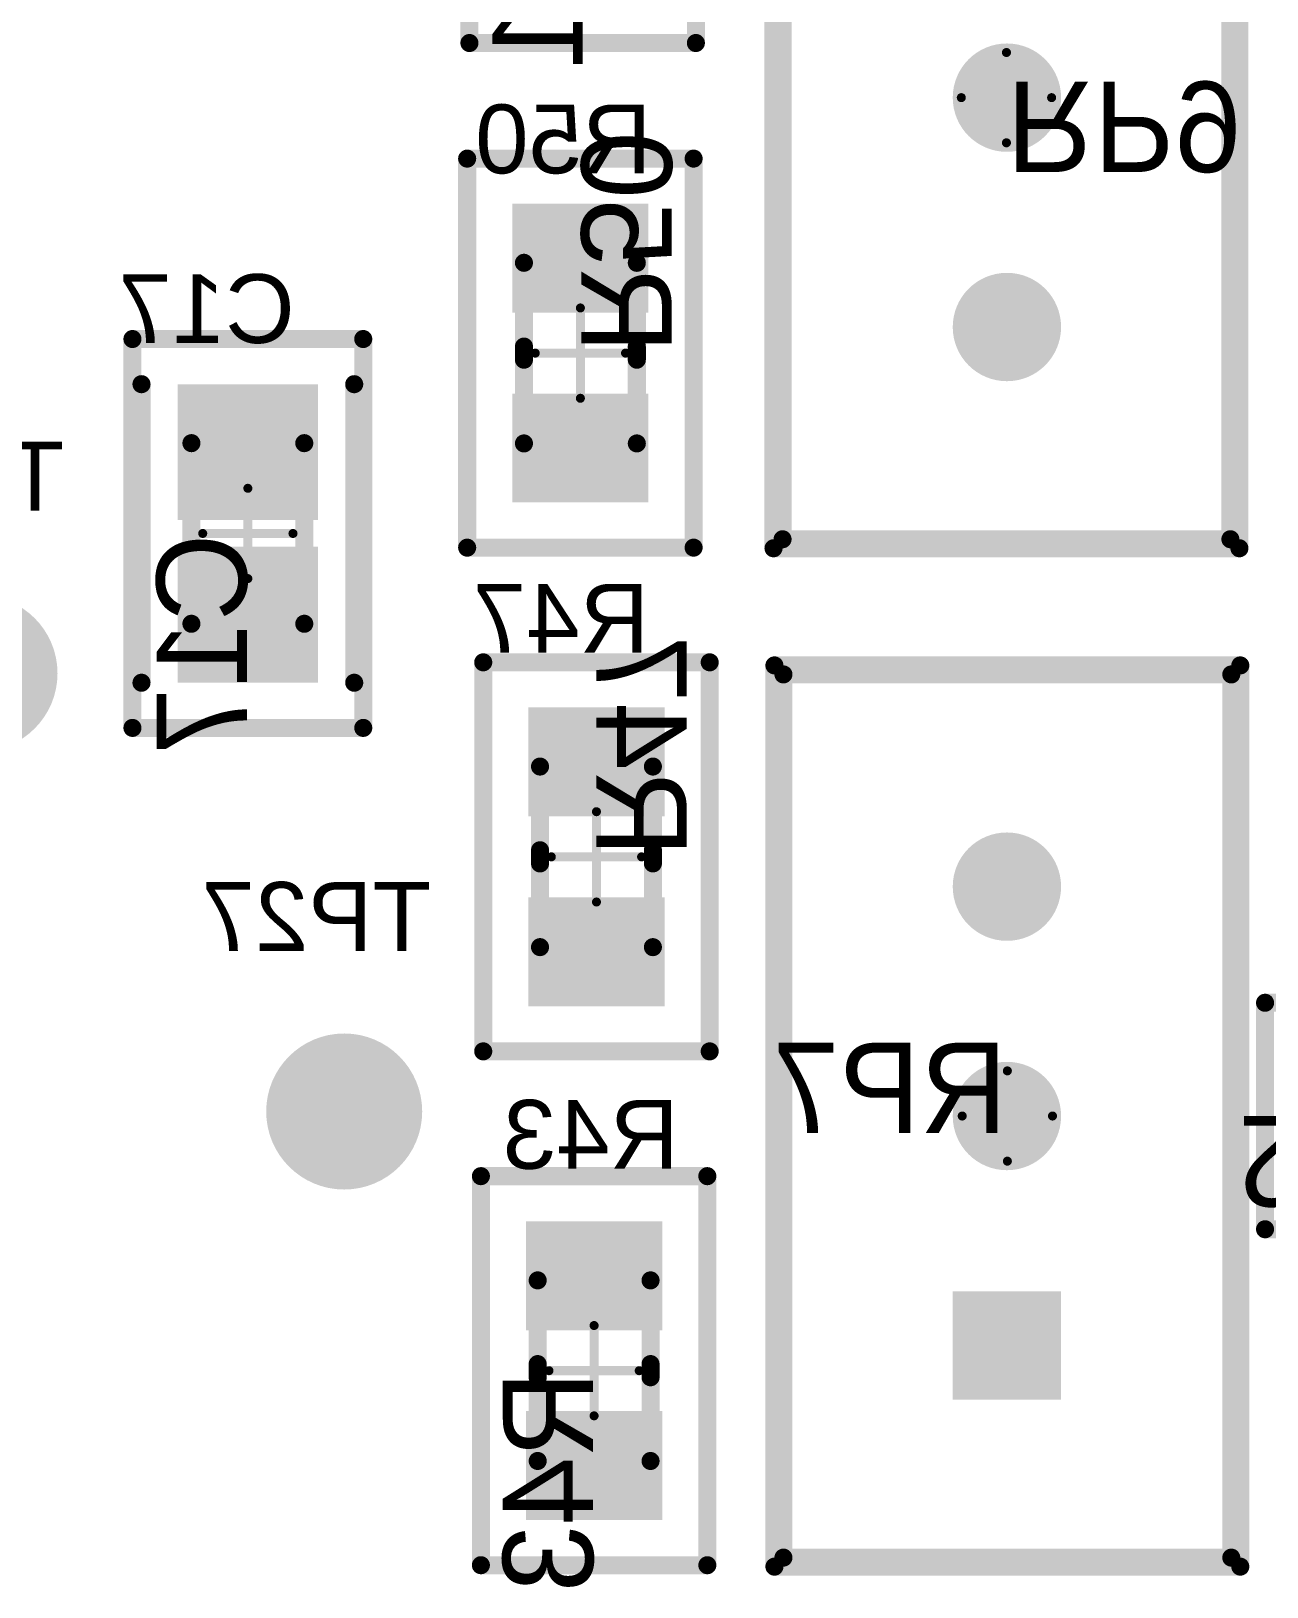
# Model space of a CAD drawing. Header units: millimetres. Extents: x 54 to 247, y 53 to 195.
# Drawn here: x 160.72 to 174.41, y 95.22 to 112.45 of the extents above; entities that cross this region are included whole.
import ezdxf

# ---------------------------------------------------------------- set-up
doc = ezdxf.new("R2010")
doc.units = ezdxf.units.MM
for name, color, linetype in [('BottomOverlay', 54, 'Continuous'), ('BottomPaste', 16, 'Continuous'), ('BottomSolder', 6, 'Continuous'), ('Mechanical10', 56, 'Continuous'), ('Mechanical12', 56, 'Continuous'), ('Mechanical15', 56, 'Continuous'), ('MultiLayer', 9, 'Continuous'), ('PadHoleLayer', 156, 'Continuous'), ('TopOverlay', 2, 'Continuous'), ('TopPaste', 8, 'Continuous'), ('TopSolder', 216, 'Continuous'), ('ViaHoleLayer', 16, 'Continuous')]:
    doc.layers.add(name, color=color, linetype=linetype)
doc.styles.add('Arial', font='arial.ttf', dxfattribs={"height": 0.2})

# ---------------------------------------------------------------- blocks, each defined once
blk = doc.blocks.new('B______3296W_MFG_B_47')
at = {"layer": 'BottomSolder'}
blk.add_hatch(color=6, dxfattribs=at).paths.add_polyline_path([(-0.595, 3.14), (0.605, 3.14), (0.605, 1.94), (-0.595, 1.94)])
h = blk.add_hatch(color=6, dxfattribs=at)
edge = h.paths.add_edge_path()
edge.add_arc((0.005, 0), 0.6, 0, 360)
h = blk.add_hatch(color=6, dxfattribs=at)
edge = h.paths.add_edge_path()
edge.add_arc((0.005, -2.54), 0.6, 0, 360)
at = {"layer": 'MultiLayer'}
blk.add_hatch(color=9, dxfattribs=at).paths.add_polyline_path([(-0.595, 3.14), (0.605, 3.14), (0.605, 1.94), (-0.595, 1.94)])
h = blk.add_hatch(color=9, dxfattribs=at)
edge = h.paths.add_edge_path()
edge.add_arc((0.005, 0), 0.6, 0, 360)
h = blk.add_hatch(color=9, dxfattribs=at)
edge = h.paths.add_edge_path()
edge.add_arc((0.005, -2.54), 0.6, 0, 360)
at = {"layer": 'PadHoleLayer'}
h = blk.add_hatch(color=156, dxfattribs=at)
edge = h.paths.add_edge_path()
edge.add_arc((0.005, 2.54), 0.35, 0, 360)
h = blk.add_hatch(color=156, dxfattribs=at)
edge = h.paths.add_edge_path()
edge.add_arc((0.005, 0), 0.35, 0, 360)
h = blk.add_hatch(color=156, dxfattribs=at)
edge = h.paths.add_edge_path()
edge.add_arc((0.005, -2.54), 0.35, 0, 360)
at = {"layer": 'TopSolder'}
blk.add_hatch(color=216, dxfattribs=at).paths.add_polyline_path([(-0.595, 3.14), (0.605, 3.14), (0.605, 1.94), (-0.595, 1.94)])
h = blk.add_hatch(color=216, dxfattribs=at)
edge = h.paths.add_edge_path()
edge.add_arc((0.005, 0), 0.6, 0, 360)
h = blk.add_hatch(color=216, dxfattribs=at)
edge = h.paths.add_edge_path()
edge.add_arc((0.005, -2.54), 0.6, 0, 360)
at = {"layer": 'BottomOverlay', "const_width": 0.2}
for points in [[(-2.48, -4.89), (-2.48, 4.89)], [(-2.48, 4.89), (2.48, 4.89)], [(2.48, -4.89), (2.48, 4.89)], [(-2.48, -4.89), (2.48, -4.89)]]:
    blk.add_lwpolyline(points, dxfattribs=at)
at = {"layer": 'BottomOverlay', "const_width": 0.1}
for points in [[(-2.53, 4.89, 1), (-2.43, 4.89, 1)], [(-2.53, 4.89, 1), (-2.43, 4.89, 1)], [(2.43, 4.89, 1), (2.53, 4.89, 1)], [(2.43, 4.89, 1), (2.53, 4.89, 1)], [(-2.53, -4.89, 1), (-2.43, -4.89, 1)], [(-2.53, -4.89, 1), (-2.43, -4.89, 1)], [(2.43, -4.89, 1), (2.53, -4.89, 1)], [(2.43, -4.89, 1), (2.53, -4.89, 1)]]:
    blk.add_lwpolyline(points, format="xyb", close=True, dxfattribs=at)
at = {"layer": 'Mechanical10', "const_width": 0.2}
for points in [[(-2.58, -4.99), (-2.58, 4.99)], [(-2.58, 4.99), (2.58, 4.99)], [(2.58, -4.99), (2.58, 4.99)], [(-2.58, -4.99), (2.58, -4.99)]]:
    blk.add_lwpolyline(points, dxfattribs=at)
at = {"layer": 'Mechanical10', "const_width": 0.1}
for points in [[(-2.63, 4.99, 1), (-2.53, 4.99, 1)], [(-2.63, 4.99, 1), (-2.53, 4.99, 1)], [(2.53, 4.99, 1), (2.63, 4.99, 1)], [(2.53, 4.99, 1), (2.63, 4.99, 1)], [(-2.63, -4.99, 1), (-2.53, -4.99, 1)], [(-2.63, -4.99, 1), (-2.53, -4.99, 1)], [(2.53, -4.99, 1), (2.63, -4.99, 1)], [(2.53, -4.99, 1), (2.63, -4.99, 1)]]:
    blk.add_lwpolyline(points, format="xyb", close=True, dxfattribs=at)
at = {"layer": 'Mechanical12', "const_width": 0.2}
for points in [[(-2.48, -4.89), (-2.48, 4.89)], [(-2.48, 4.89), (2.48, 4.89)], [(2.48, -4.89), (2.48, 4.89)], [(-2.48, -4.89), (2.48, -4.89)]]:
    blk.add_lwpolyline(points, dxfattribs=at)
at = {"layer": 'Mechanical12', "const_width": 0.1}
for points in [[(-2.53, 4.89, 1), (-2.43, 4.89, 1)], [(-2.53, 4.89, 1), (-2.43, 4.89, 1)], [(2.43, 4.89, 1), (2.53, 4.89, 1)], [(2.43, 4.89, 1), (2.53, 4.89, 1)], [(-2.53, -4.89, 1), (-2.43, -4.89, 1)], [(-2.53, -4.89, 1), (-2.43, -4.89, 1)], [(2.43, -4.89, 1), (2.53, -4.89, 1)], [(2.43, -4.89, 1), (2.53, -4.89, 1)]]:
    blk.add_lwpolyline(points, format="xyb", close=True, dxfattribs=at)
at = {"layer": 'Mechanical15'}
for points, const_width in [([(-2.58, -4.99), (-2.58, 4.99)], 0.2), ([(-2.58, 4.99), (2.58, 4.99)], 0.2), ([(2.58, -4.99), (2.58, 4.99)], 0.2), ([(0, -0.5), (0, 0.5)], 0.1), ([(-0.5, 0), (0.5, 0)], 0.1), ([(-2.58, -4.99), (2.58, -4.99)], 0.2)]:
    blk.add_lwpolyline(points, dxfattribs=dict(at, const_width=const_width))
for points, const_width in [([(-2.63, 4.99, 1), (-2.53, 4.99, 1)], 0.1), ([(-2.63, 4.99, 1), (-2.53, 4.99, 1)], 0.1), ([(2.53, 4.99, 1), (2.63, 4.99, 1)], 0.1), ([(2.53, 4.99, 1), (2.63, 4.99, 1)], 0.1), ([(-0.025, 0.5, 1), (0.025, 0.5, 1)], 0.05), ([(-0.525, 0, 1), (-0.475, 0, 1)], 0.05), ([(0.475, 0, 1), (0.525, 0, 1)], 0.05), ([(-0.025, -0.5, 1), (0.025, -0.5, 1)], 0.05), ([(-2.63, -4.99, 1), (-2.53, -4.99, 1)], 0.1), ([(-2.63, -4.99, 1), (-2.53, -4.99, 1)], 0.1), ([(2.53, -4.99, 1), (2.63, -4.99, 1)], 0.1), ([(2.53, -4.99, 1), (2.63, -4.99, 1)], 0.1)]:
    blk.add_lwpolyline(points, format="xyb", close=True, dxfattribs=dict(at, const_width=const_width))
at = {"layer": 'Mechanical10', "text_generation_flag": 2}
blk.add_text('RP9', height=1, rotation=180, dxfattribs=at).set_placement((0, 0.177))
blk = doc.blocks.new('B______3296W_MFG_B_48')
at = {"layer": 'BottomSolder'}
blk.add_hatch(color=6, dxfattribs=at).paths.add_polyline_path([(-0.595, 3.14), (0.605, 3.14), (0.605, 1.94), (-0.595, 1.94)])
h = blk.add_hatch(color=6, dxfattribs=at)
edge = h.paths.add_edge_path()
edge.add_arc((0.005, 0), 0.6, 0, 360)
h = blk.add_hatch(color=6, dxfattribs=at)
edge = h.paths.add_edge_path()
edge.add_arc((0.005, -2.54), 0.6, 0, 360)
at = {"layer": 'MultiLayer'}
blk.add_hatch(color=9, dxfattribs=at).paths.add_polyline_path([(-0.595, 3.14), (0.605, 3.14), (0.605, 1.94), (-0.595, 1.94)])
h = blk.add_hatch(color=9, dxfattribs=at)
edge = h.paths.add_edge_path()
edge.add_arc((0.005, 0), 0.6, 0, 360)
h = blk.add_hatch(color=9, dxfattribs=at)
edge = h.paths.add_edge_path()
edge.add_arc((0.005, -2.54), 0.6, 0, 360)
at = {"layer": 'PadHoleLayer'}
h = blk.add_hatch(color=156, dxfattribs=at)
edge = h.paths.add_edge_path()
edge.add_arc((0.005, 2.54), 0.35, 0, 360)
h = blk.add_hatch(color=156, dxfattribs=at)
edge = h.paths.add_edge_path()
edge.add_arc((0.005, 0), 0.35, 0, 360)
h = blk.add_hatch(color=156, dxfattribs=at)
edge = h.paths.add_edge_path()
edge.add_arc((0.005, -2.54), 0.35, 0, 360)
at = {"layer": 'TopSolder'}
blk.add_hatch(color=216, dxfattribs=at).paths.add_polyline_path([(-0.595, 3.14), (0.605, 3.14), (0.605, 1.94), (-0.595, 1.94)])
h = blk.add_hatch(color=216, dxfattribs=at)
edge = h.paths.add_edge_path()
edge.add_arc((0.005, 0), 0.6, 0, 360)
h = blk.add_hatch(color=216, dxfattribs=at)
edge = h.paths.add_edge_path()
edge.add_arc((0.005, -2.54), 0.6, 0, 360)
at = {"layer": 'BottomOverlay', "const_width": 0.2}
for points in [[(-2.48, 4.89), (-2.48, -4.89)], [(2.48, 4.89), (-2.48, 4.89)], [(2.48, 4.89), (2.48, -4.89)], [(2.48, -4.89), (-2.48, -4.89)]]:
    blk.add_lwpolyline(points, dxfattribs=at)
at = {"layer": 'BottomOverlay', "const_width": 0.1}
for points in [[(-2.53, 4.89, 1), (-2.43, 4.89, 1)], [(-2.53, 4.89, 1), (-2.43, 4.89, 1)], [(2.43, 4.89, 1), (2.53, 4.89, 1)], [(2.43, 4.89, 1), (2.53, 4.89, 1)], [(-2.53, -4.89, 1), (-2.43, -4.89, 1)], [(-2.53, -4.89, 1), (-2.43, -4.89, 1)], [(2.43, -4.89, 1), (2.53, -4.89, 1)], [(2.43, -4.89, 1), (2.53, -4.89, 1)]]:
    blk.add_lwpolyline(points, format="xyb", close=True, dxfattribs=at)
at = {"layer": 'Mechanical10', "const_width": 0.2}
for points in [[(-2.58, 4.99), (-2.58, -4.99)], [(2.58, 4.99), (-2.58, 4.99)], [(2.58, 4.99), (2.58, -4.99)], [(2.58, -4.99), (-2.58, -4.99)]]:
    blk.add_lwpolyline(points, dxfattribs=at)
at = {"layer": 'Mechanical10', "const_width": 0.1}
for points in [[(-2.63, 4.99, 1), (-2.53, 4.99, 1)], [(-2.63, 4.99, 1), (-2.53, 4.99, 1)], [(2.53, 4.99, 1), (2.63, 4.99, 1)], [(2.53, 4.99, 1), (2.63, 4.99, 1)], [(-2.63, -4.99, 1), (-2.53, -4.99, 1)], [(-2.63, -4.99, 1), (-2.53, -4.99, 1)], [(2.53, -4.99, 1), (2.63, -4.99, 1)], [(2.53, -4.99, 1), (2.63, -4.99, 1)]]:
    blk.add_lwpolyline(points, format="xyb", close=True, dxfattribs=at)
at = {"layer": 'Mechanical12', "const_width": 0.2}
for points in [[(-2.48, 4.89), (-2.48, -4.89)], [(2.48, 4.89), (-2.48, 4.89)], [(2.48, 4.89), (2.48, -4.89)], [(2.48, -4.89), (-2.48, -4.89)]]:
    blk.add_lwpolyline(points, dxfattribs=at)
at = {"layer": 'Mechanical12', "const_width": 0.1}
for points in [[(-2.53, 4.89, 1), (-2.43, 4.89, 1)], [(-2.53, 4.89, 1), (-2.43, 4.89, 1)], [(2.43, 4.89, 1), (2.53, 4.89, 1)], [(2.43, 4.89, 1), (2.53, 4.89, 1)], [(-2.53, -4.89, 1), (-2.43, -4.89, 1)], [(-2.53, -4.89, 1), (-2.43, -4.89, 1)], [(2.43, -4.89, 1), (2.53, -4.89, 1)], [(2.43, -4.89, 1), (2.53, -4.89, 1)]]:
    blk.add_lwpolyline(points, format="xyb", close=True, dxfattribs=at)
at = {"layer": 'Mechanical15'}
for points, const_width in [([(-2.58, 4.99), (-2.58, -4.99)], 0.2), ([(2.58, 4.99), (-2.58, 4.99)], 0.2), ([(2.58, 4.99), (2.58, -4.99)], 0.2), ([(0, 0.5), (0, -0.5)], 0.1), ([(0.5, 0), (-0.5, 0)], 0.1), ([(2.58, -4.99), (-2.58, -4.99)], 0.2)]:
    blk.add_lwpolyline(points, dxfattribs=dict(at, const_width=const_width))
for points, const_width in [([(-2.63, 4.99, 1), (-2.53, 4.99, 1)], 0.1), ([(-2.63, 4.99, 1), (-2.53, 4.99, 1)], 0.1), ([(2.53, 4.99, 1), (2.63, 4.99, 1)], 0.1), ([(2.53, 4.99, 1), (2.63, 4.99, 1)], 0.1), ([(-0.025, 0.5, 1), (0.025, 0.5, 1)], 0.05), ([(-0.525, 0, 1), (-0.475, 0, 1)], 0.05), ([(0.475, 0, 1), (0.525, 0, 1)], 0.05), ([(-0.025, -0.5, 1), (0.025, -0.5, 1)], 0.05), ([(-2.63, -4.99, 1), (-2.53, -4.99, 1)], 0.1), ([(-2.63, -4.99, 1), (-2.53, -4.99, 1)], 0.1), ([(2.53, -4.99, 1), (2.63, -4.99, 1)], 0.1), ([(2.53, -4.99, 1), (2.63, -4.99, 1)], 0.1)]:
    blk.add_lwpolyline(points, format="xyb", close=True, dxfattribs=dict(at, const_width=const_width))
at = {"layer": 'Mechanical10', "text_generation_flag": 2}
blk.add_text('RP7', height=1, rotation=180, dxfattribs=at).set_placement((0, 0.188))
blk = doc.blocks.new('T____P_____B_76')
at = {"layer": 'BottomSolder'}
h = blk.add_hatch(color=6, dxfattribs=at)
edge = h.paths.add_edge_path()
edge.add_arc((0, 0), 0.864, 0, 360)
h = blk.add_hatch(color=6, dxfattribs=at)
edge = h.paths.add_edge_path()
edge.add_arc((0, 0), 0.864, 0, 360)
at = {"layer": 'MultiLayer'}
h = blk.add_hatch(color=9, dxfattribs=at)
edge = h.paths.add_edge_path()
edge.add_arc((0, 0), 0.762, 0, 360)
at = {"layer": 'PadHoleLayer'}
h = blk.add_hatch(color=156, dxfattribs=at)
edge = h.paths.add_edge_path()
edge.add_arc((0, 0), 0.381, 0, 360)
at = {"layer": 'TopSolder'}
h = blk.add_hatch(color=216, dxfattribs=at)
edge = h.paths.add_edge_path()
edge.add_arc((0, 0), 0.864, 0, 360)
h = blk.add_hatch(color=216, dxfattribs=at)
edge = h.paths.add_edge_path()
edge.add_arc((0, 0), 0.864, 0, 360)
at = {"layer": 'ViaHoleLayer'}
h = blk.add_hatch(color=16, dxfattribs=at)
edge = h.paths.add_edge_path()
edge.add_arc((0, 0), 0.356, 0, 360)
blk = doc.blocks.new('T____P_____B_80')
at = {"layer": 'BottomSolder'}
h = blk.add_hatch(color=6, dxfattribs=at)
edge = h.paths.add_edge_path()
edge.add_arc((0, 0), 0.864, 0, 360)
h = blk.add_hatch(color=6, dxfattribs=at)
edge = h.paths.add_edge_path()
edge.add_arc((0, 0), 0.864, 0, 360)
at = {"layer": 'MultiLayer'}
h = blk.add_hatch(color=9, dxfattribs=at)
edge = h.paths.add_edge_path()
edge.add_arc((0, 0), 0.762, 0, 360)
at = {"layer": 'PadHoleLayer'}
h = blk.add_hatch(color=156, dxfattribs=at)
edge = h.paths.add_edge_path()
edge.add_arc((0, 0), 0.381, 0, 360)
at = {"layer": 'TopSolder'}
h = blk.add_hatch(color=216, dxfattribs=at)
edge = h.paths.add_edge_path()
edge.add_arc((0, 0), 0.864, 0, 360)
h = blk.add_hatch(color=216, dxfattribs=at)
edge = h.paths.add_edge_path()
edge.add_arc((0, 0), 0.864, 0, 360)
at = {"layer": 'ViaHoleLayer'}
h = blk.add_hatch(color=16, dxfattribs=at)
edge = h.paths.add_edge_path()
edge.add_arc((0, 0), 0.356, 0, 360)
blk = doc.blocks.new('V______CRCW0805__3_IPC_A_B_118')
at = {"layer": 'BottomPaste'}
for points in [[(-1.654, 0.754), (-0.448, 0.754), (-0.448, -0.754), (-1.654, -0.754)], [(0.448, 0.754), (1.654, 0.754), (1.654, -0.754), (0.448, -0.754)]]:
    blk.add_hatch(color=16, dxfattribs=at).paths.add_polyline_path(points)
at = {"layer": 'BottomSolder'}
for points in [[(-1.654, 0.754), (-0.448, 0.754), (-0.448, -0.754), (-1.654, -0.754)], [(0.448, 0.754), (1.654, 0.754), (1.654, -0.754), (0.448, -0.754)]]:
    blk.add_hatch(color=6, dxfattribs=at).paths.add_polyline_path(points)
at = {"layer": 'BottomOverlay', "const_width": 0.2}
for points in [[(-0.073, 0.625), (0.073, 0.625)], [(-0.073, -0.625), (0.073, -0.625)]]:
    blk.add_lwpolyline(points, dxfattribs=at)
at = {"layer": 'BottomOverlay', "const_width": 0.1}
for points in [[(-0.123, 0.625, 1), (-0.023, 0.625, 1)], [(0.023, 0.625, 1), (0.123, 0.625, 1)], [(-0.123, -0.625, 1), (-0.023, -0.625, 1)], [(0.023, -0.625, 1), (0.123, -0.625, 1)]]:
    blk.add_lwpolyline(points, format="xyb", close=True, dxfattribs=at)
at = {"layer": 'Mechanical10', "const_width": 0.2}
for points in [[(-2.154, 1.254), (2.154, 1.254)], [(-2.154, 1.254), (-2.154, -1.254)], [(2.154, 1.254), (2.154, -1.254)], [(-2.154, -1.254), (2.154, -1.254)]]:
    blk.add_lwpolyline(points, dxfattribs=at)
at = {"layer": 'Mechanical10', "const_width": 0.1}
for points in [[(-2.204, 1.254, 1), (-2.104, 1.254, 1)], [(-2.204, 1.254, 1), (-2.104, 1.254, 1)], [(2.104, 1.254, 1), (2.204, 1.254, 1)], [(2.104, 1.254, 1), (2.204, 1.254, 1)], [(-2.204, -1.254, 1), (-2.104, -1.254, 1)], [(-2.204, -1.254, 1), (-2.104, -1.254, 1)], [(2.104, -1.254, 1), (2.204, -1.254, 1)], [(2.104, -1.254, 1), (2.204, -1.254, 1)]]:
    blk.add_lwpolyline(points, format="xyb", close=True, dxfattribs=at)
at = {"layer": 'Mechanical12', "const_width": 0.2}
for points in [[(-1, 0.625), (1, 0.625)], [(-1, 0.625), (-1, -0.625)], [(1, 0.625), (1, -0.625)], [(-1, -0.625), (1, -0.625)]]:
    blk.add_lwpolyline(points, dxfattribs=at)
at = {"layer": 'Mechanical12', "const_width": 0.1}
for points in [[(-1.05, 0.625, 1), (-0.95, 0.625, 1)], [(-1.05, 0.625, 1), (-0.95, 0.625, 1)], [(0.95, 0.625, 1), (1.05, 0.625, 1)], [(0.95, 0.625, 1), (1.05, 0.625, 1)], [(-1.05, -0.625, 1), (-0.95, -0.625, 1)], [(-1.05, -0.625, 1), (-0.95, -0.625, 1)], [(0.95, -0.625, 1), (1.05, -0.625, 1)], [(0.95, -0.625, 1), (1.05, -0.625, 1)]]:
    blk.add_lwpolyline(points, format="xyb", close=True, dxfattribs=at)
at = {"layer": 'Mechanical15'}
for points, const_width in [([(-2.154, 1.254), (2.154, 1.254)], 0.2), ([(-2.154, 1.254), (-2.154, -1.254)], 0.2), ([(2.154, 1.254), (2.154, -1.254)], 0.2), ([(0, 0.5), (0, -0.5)], 0.1), ([(-0.5, 0), (0.5, 0)], 0.1), ([(-2.154, -1.254), (2.154, -1.254)], 0.2)]:
    blk.add_lwpolyline(points, dxfattribs=dict(at, const_width=const_width))
for points, const_width in [([(-2.204, 1.254, 1), (-2.104, 1.254, 1)], 0.1), ([(-2.204, 1.254, 1), (-2.104, 1.254, 1)], 0.1), ([(2.104, 1.254, 1), (2.204, 1.254, 1)], 0.1), ([(2.104, 1.254, 1), (2.204, 1.254, 1)], 0.1), ([(-0.025, 0.5, 1), (0.025, 0.5, 1)], 0.05), ([(-0.525, 0, 1), (-0.475, 0, 1)], 0.05), ([(0.475, 0, 1), (0.525, 0, 1)], 0.05), ([(-0.025, -0.5, 1), (0.025, -0.5, 1)], 0.05), ([(-2.204, -1.254, 1), (-2.104, -1.254, 1)], 0.1), ([(-2.204, -1.254, 1), (-2.104, -1.254, 1)], 0.1), ([(2.104, -1.254, 1), (2.204, -1.254, 1)], 0.1), ([(2.104, -1.254, 1), (2.204, -1.254, 1)], 0.1)]:
    blk.add_lwpolyline(points, format="xyb", close=True, dxfattribs=dict(at, const_width=const_width))
at = {"layer": 'Mechanical10', "text_generation_flag": 2}
blk.add_text('R50', height=1, rotation=180, dxfattribs=at).set_placement((0, -0.011))
blk = doc.blocks.new('V______CRCW0805__3_IPC_A_B_121')
at = {"layer": 'BottomPaste'}
for points in [[(-1.654, 0.754), (-0.448, 0.754), (-0.448, -0.754), (-1.654, -0.754)], [(0.448, 0.754), (1.654, 0.754), (1.654, -0.754), (0.448, -0.754)]]:
    blk.add_hatch(color=16, dxfattribs=at).paths.add_polyline_path(points)
at = {"layer": 'BottomSolder'}
for points in [[(-1.654, 0.754), (-0.448, 0.754), (-0.448, -0.754), (-1.654, -0.754)], [(0.448, 0.754), (1.654, 0.754), (1.654, -0.754), (0.448, -0.754)]]:
    blk.add_hatch(color=6, dxfattribs=at).paths.add_polyline_path(points)
at = {"layer": 'BottomOverlay', "const_width": 0.2}
for points in [[(-0.073, 0.625), (0.073, 0.625)], [(-0.073, -0.625), (0.073, -0.625)]]:
    blk.add_lwpolyline(points, dxfattribs=at)
at = {"layer": 'BottomOverlay', "const_width": 0.1}
for points in [[(-0.123, 0.625, 1), (-0.023, 0.625, 1)], [(0.023, 0.625, 1), (0.123, 0.625, 1)], [(-0.123, -0.625, 1), (-0.023, -0.625, 1)], [(0.023, -0.625, 1), (0.123, -0.625, 1)]]:
    blk.add_lwpolyline(points, format="xyb", close=True, dxfattribs=at)
at = {"layer": 'Mechanical10', "const_width": 0.2}
for points in [[(-2.154, 1.254), (-2.154, -1.254)], [(-2.154, 1.254), (2.154, 1.254)], [(2.154, 1.254), (2.154, -1.254)], [(-2.154, -1.254), (2.154, -1.254)]]:
    blk.add_lwpolyline(points, dxfattribs=at)
at = {"layer": 'Mechanical10', "const_width": 0.1}
for points in [[(-2.204, 1.254, 1), (-2.104, 1.254, 1)], [(-2.204, 1.254, 1), (-2.104, 1.254, 1)], [(2.104, 1.254, 1), (2.204, 1.254, 1)], [(2.104, 1.254, 1), (2.204, 1.254, 1)], [(-2.204, -1.254, 1), (-2.104, -1.254, 1)], [(-2.204, -1.254, 1), (-2.104, -1.254, 1)], [(2.104, -1.254, 1), (2.204, -1.254, 1)], [(2.104, -1.254, 1), (2.204, -1.254, 1)]]:
    blk.add_lwpolyline(points, format="xyb", close=True, dxfattribs=at)
at = {"layer": 'Mechanical12', "const_width": 0.2}
for points in [[(-1, 0.625), (-1, -0.625)], [(-1, 0.625), (1, 0.625)], [(1, 0.625), (1, -0.625)], [(-1, -0.625), (1, -0.625)]]:
    blk.add_lwpolyline(points, dxfattribs=at)
at = {"layer": 'Mechanical12', "const_width": 0.1}
for points in [[(-1.05, 0.625, 1), (-0.95, 0.625, 1)], [(-1.05, 0.625, 1), (-0.95, 0.625, 1)], [(0.95, 0.625, 1), (1.05, 0.625, 1)], [(0.95, 0.625, 1), (1.05, 0.625, 1)], [(-1.05, -0.625, 1), (-0.95, -0.625, 1)], [(-1.05, -0.625, 1), (-0.95, -0.625, 1)], [(0.95, -0.625, 1), (1.05, -0.625, 1)], [(0.95, -0.625, 1), (1.05, -0.625, 1)]]:
    blk.add_lwpolyline(points, format="xyb", close=True, dxfattribs=at)
at = {"layer": 'Mechanical15'}
for points, const_width in [([(-2.154, 1.254), (-2.154, -1.254)], 0.2), ([(-2.154, 1.254), (2.154, 1.254)], 0.2), ([(2.154, 1.254), (2.154, -1.254)], 0.2), ([(0, 0.5), (0, -0.5)], 0.1), ([(-0.5, 0), (0.5, 0)], 0.1), ([(-2.154, -1.254), (2.154, -1.254)], 0.2)]:
    blk.add_lwpolyline(points, dxfattribs=dict(at, const_width=const_width))
for points, const_width in [([(-2.204, 1.254, 1), (-2.104, 1.254, 1)], 0.1), ([(-2.204, 1.254, 1), (-2.104, 1.254, 1)], 0.1), ([(2.104, 1.254, 1), (2.204, 1.254, 1)], 0.1), ([(2.104, 1.254, 1), (2.204, 1.254, 1)], 0.1), ([(-0.025, 0.5, 1), (0.025, 0.5, 1)], 0.05), ([(-0.525, 0, 1), (-0.475, 0, 1)], 0.05), ([(0.475, 0, 1), (0.525, 0, 1)], 0.05), ([(-0.025, -0.5, 1), (0.025, -0.5, 1)], 0.05), ([(-2.204, -1.254, 1), (-2.104, -1.254, 1)], 0.1), ([(-2.204, -1.254, 1), (-2.104, -1.254, 1)], 0.1), ([(2.104, -1.254, 1), (2.204, -1.254, 1)], 0.1), ([(2.104, -1.254, 1), (2.204, -1.254, 1)], 0.1)]:
    blk.add_lwpolyline(points, format="xyb", close=True, dxfattribs=dict(at, const_width=const_width))
at = {"layer": 'Mechanical10', "text_generation_flag": 2}
blk.add_text('R47', height=1, rotation=180, dxfattribs=at).set_placement((0, 0))
blk = doc.blocks.new('V______CRCW0805__3_IPC_A_B_123')
at = {"layer": 'BottomPaste'}
for points in [[(-1.654, 0.754), (-0.448, 0.754), (-0.448, -0.754), (-1.654, -0.754)], [(0.448, 0.754), (1.654, 0.754), (1.654, -0.754), (0.448, -0.754)]]:
    blk.add_hatch(color=16, dxfattribs=at).paths.add_polyline_path(points)
at = {"layer": 'BottomSolder'}
for points in [[(-1.654, 0.754), (-0.448, 0.754), (-0.448, -0.754), (-1.654, -0.754)], [(0.448, 0.754), (1.654, 0.754), (1.654, -0.754), (0.448, -0.754)]]:
    blk.add_hatch(color=6, dxfattribs=at).paths.add_polyline_path(points)
at = {"layer": 'BottomOverlay', "const_width": 0.2}
for points in [[(0.073, 0.625), (-0.073, 0.625)], [(0.073, -0.625), (-0.073, -0.625)]]:
    blk.add_lwpolyline(points, dxfattribs=at)
at = {"layer": 'BottomOverlay', "const_width": 0.1}
for points in [[(-0.123, 0.625, 1), (-0.023, 0.625, 1)], [(0.023, 0.625, 1), (0.123, 0.625, 1)], [(-0.123, -0.625, 1), (-0.023, -0.625, 1)], [(0.023, -0.625, 1), (0.123, -0.625, 1)]]:
    blk.add_lwpolyline(points, format="xyb", close=True, dxfattribs=at)
at = {"layer": 'Mechanical10', "const_width": 0.2}
for points in [[(-2.154, -1.254), (-2.154, 1.254)], [(2.154, 1.254), (-2.154, 1.254)], [(2.154, -1.254), (2.154, 1.254)], [(2.154, -1.254), (-2.154, -1.254)]]:
    blk.add_lwpolyline(points, dxfattribs=at)
at = {"layer": 'Mechanical10', "const_width": 0.1}
for points in [[(-2.204, 1.254, 1), (-2.104, 1.254, 1)], [(-2.204, 1.254, 1), (-2.104, 1.254, 1)], [(2.104, 1.254, 1), (2.204, 1.254, 1)], [(2.104, 1.254, 1), (2.204, 1.254, 1)], [(-2.204, -1.254, 1), (-2.104, -1.254, 1)], [(-2.204, -1.254, 1), (-2.104, -1.254, 1)], [(2.104, -1.254, 1), (2.204, -1.254, 1)], [(2.104, -1.254, 1), (2.204, -1.254, 1)]]:
    blk.add_lwpolyline(points, format="xyb", close=True, dxfattribs=at)
at = {"layer": 'Mechanical12', "const_width": 0.2}
for points in [[(-1, -0.625), (-1, 0.625)], [(1, 0.625), (-1, 0.625)], [(1, -0.625), (1, 0.625)], [(1, -0.625), (-1, -0.625)]]:
    blk.add_lwpolyline(points, dxfattribs=at)
at = {"layer": 'Mechanical12', "const_width": 0.1}
for points in [[(-1.05, 0.625, 1), (-0.95, 0.625, 1)], [(-1.05, 0.625, 1), (-0.95, 0.625, 1)], [(0.95, 0.625, 1), (1.05, 0.625, 1)], [(0.95, 0.625, 1), (1.05, 0.625, 1)], [(-1.05, -0.625, 1), (-0.95, -0.625, 1)], [(-1.05, -0.625, 1), (-0.95, -0.625, 1)], [(0.95, -0.625, 1), (1.05, -0.625, 1)], [(0.95, -0.625, 1), (1.05, -0.625, 1)]]:
    blk.add_lwpolyline(points, format="xyb", close=True, dxfattribs=at)
at = {"layer": 'Mechanical15'}
for points, const_width in [([(-2.154, -1.254), (-2.154, 1.254)], 0.2), ([(2.154, 1.254), (-2.154, 1.254)], 0.2), ([(2.154, -1.254), (2.154, 1.254)], 0.2), ([(0, -0.5), (0, 0.5)], 0.1), ([(0.5, 0), (-0.5, 0)], 0.1), ([(2.154, -1.254), (-2.154, -1.254)], 0.2)]:
    blk.add_lwpolyline(points, dxfattribs=dict(at, const_width=const_width))
for points, const_width in [([(-2.204, 1.254, 1), (-2.104, 1.254, 1)], 0.1), ([(-2.204, 1.254, 1), (-2.104, 1.254, 1)], 0.1), ([(2.104, 1.254, 1), (2.204, 1.254, 1)], 0.1), ([(2.104, 1.254, 1), (2.204, 1.254, 1)], 0.1), ([(-0.025, 0.5, 1), (0.025, 0.5, 1)], 0.05), ([(-0.525, 0, 1), (-0.475, 0, 1)], 0.05), ([(0.475, 0, 1), (0.525, 0, 1)], 0.05), ([(-0.025, -0.5, 1), (0.025, -0.5, 1)], 0.05), ([(-2.204, -1.254, 1), (-2.104, -1.254, 1)], 0.1), ([(-2.204, -1.254, 1), (-2.104, -1.254, 1)], 0.1), ([(2.104, -1.254, 1), (2.204, -1.254, 1)], 0.1), ([(2.104, -1.254, 1), (2.204, -1.254, 1)], 0.1)]:
    blk.add_lwpolyline(points, format="xyb", close=True, dxfattribs=dict(at, const_width=const_width))
at = {"layer": 'Mechanical10', "text_generation_flag": 2}
blk.add_text('R43', height=1, rotation=-180, dxfattribs=at).set_placement((0, -0.011))
blk = doc.blocks.new('V______CRCW0805__3_IPC_A_124')
at = {"layer": 'TopPaste'}
for points in [[(-1.654, 0.754), (-0.448, 0.754), (-0.448, -0.754), (-1.654, -0.754)], [(0.448, 0.754), (1.654, 0.754), (1.654, -0.754), (0.448, -0.754)]]:
    blk.add_hatch(color=8, dxfattribs=at).paths.add_polyline_path(points)
at = {"layer": 'TopSolder'}
for points in [[(-1.654, 0.754), (-0.448, 0.754), (-0.448, -0.754), (-1.654, -0.754)], [(0.448, 0.754), (1.654, 0.754), (1.654, -0.754), (0.448, -0.754)]]:
    blk.add_hatch(color=216, dxfattribs=at).paths.add_polyline_path(points)
at = {"layer": 'Mechanical10', "const_width": 0.2}
for points in [[(2.154, 1.254), (-2.154, 1.254)], [(-2.154, 1.254), (-2.154, -1.254)], [(2.154, 1.254), (2.154, -1.254)], [(2.154, -1.254), (-2.154, -1.254)]]:
    blk.add_lwpolyline(points, dxfattribs=at)
at = {"layer": 'Mechanical10', "const_width": 0.1}
for points in [[(-2.204, 1.254, 1), (-2.104, 1.254, 1)], [(-2.204, 1.254, 1), (-2.104, 1.254, 1)], [(2.104, 1.254, 1), (2.204, 1.254, 1)], [(2.104, 1.254, 1), (2.204, 1.254, 1)], [(-2.204, -1.254, 1), (-2.104, -1.254, 1)], [(-2.204, -1.254, 1), (-2.104, -1.254, 1)], [(2.104, -1.254, 1), (2.204, -1.254, 1)], [(2.104, -1.254, 1), (2.204, -1.254, 1)]]:
    blk.add_lwpolyline(points, format="xyb", close=True, dxfattribs=at)
at = {"layer": 'Mechanical12', "const_width": 0.2}
for points in [[(1, 0.625), (-1, 0.625)], [(-1, 0.625), (-1, -0.625)], [(1, 0.625), (1, -0.625)], [(1, -0.625), (-1, -0.625)]]:
    blk.add_lwpolyline(points, dxfattribs=at)
at = {"layer": 'Mechanical12', "const_width": 0.1}
for points in [[(-1.05, 0.625, 1), (-0.95, 0.625, 1)], [(-1.05, 0.625, 1), (-0.95, 0.625, 1)], [(0.95, 0.625, 1), (1.05, 0.625, 1)], [(0.95, 0.625, 1), (1.05, 0.625, 1)], [(-1.05, -0.625, 1), (-0.95, -0.625, 1)], [(-1.05, -0.625, 1), (-0.95, -0.625, 1)], [(0.95, -0.625, 1), (1.05, -0.625, 1)], [(0.95, -0.625, 1), (1.05, -0.625, 1)]]:
    blk.add_lwpolyline(points, format="xyb", close=True, dxfattribs=at)
at = {"layer": 'Mechanical15'}
for points, const_width in [([(2.154, 1.254), (-2.154, 1.254)], 0.2), ([(-2.154, 1.254), (-2.154, -1.254)], 0.2), ([(2.154, 1.254), (2.154, -1.254)], 0.2), ([(0, 0.5), (0, -0.5)], 0.1), ([(0.5, 0), (-0.5, 0)], 0.1), ([(2.154, -1.254), (-2.154, -1.254)], 0.2)]:
    blk.add_lwpolyline(points, dxfattribs=dict(at, const_width=const_width))
for points, const_width in [([(-2.204, 1.254, 1), (-2.104, 1.254, 1)], 0.1), ([(-2.204, 1.254, 1), (-2.104, 1.254, 1)], 0.1), ([(2.104, 1.254, 1), (2.204, 1.254, 1)], 0.1), ([(2.104, 1.254, 1), (2.204, 1.254, 1)], 0.1), ([(-0.025, 0.5, 1), (0.025, 0.5, 1)], 0.05), ([(-0.525, 0, 1), (-0.475, 0, 1)], 0.05), ([(0.475, 0, 1), (0.525, 0, 1)], 0.05), ([(-0.025, -0.5, 1), (0.025, -0.5, 1)], 0.05), ([(-2.204, -1.254, 1), (-2.104, -1.254, 1)], 0.1), ([(-2.204, -1.254, 1), (-2.104, -1.254, 1)], 0.1), ([(2.104, -1.254, 1), (2.204, -1.254, 1)], 0.1), ([(2.104, -1.254, 1), (2.204, -1.254, 1)], 0.1)]:
    blk.add_lwpolyline(points, format="xyb", close=True, dxfattribs=dict(at, const_width=const_width))
at = {"layer": 'TopOverlay', "const_width": 0.2}
for points in [[(0.073, 0.625), (-0.073, 0.625)], [(0.073, -0.625), (-0.073, -0.625)]]:
    blk.add_lwpolyline(points, dxfattribs=at)
at = {"layer": 'TopOverlay', "const_width": 0.1}
for points in [[(-0.123, 0.625, 1), (-0.023, 0.625, 1)], [(0.023, 0.625, 1), (0.123, 0.625, 1)], [(-0.123, -0.625, 1), (-0.023, -0.625, 1)], [(0.023, -0.625, 1), (0.123, -0.625, 1)]]:
    blk.add_lwpolyline(points, format="xyb", close=True, dxfattribs=at)
at = {"layer": 'Mechanical10'}
blk.add_text('R42', height=1, dxfattribs=at).set_placement((0, 0))
blk = doc.blocks.new('V______CRCW0805__3_IPC_A_B_125')
at = {"layer": 'BottomPaste'}
for points in [[(-1.654, 0.754), (-0.448, 0.754), (-0.448, -0.754), (-1.654, -0.754)], [(0.448, 0.754), (1.654, 0.754), (1.654, -0.754), (0.448, -0.754)]]:
    blk.add_hatch(color=16, dxfattribs=at).paths.add_polyline_path(points)
at = {"layer": 'BottomSolder'}
for points in [[(-1.654, 0.754), (-0.448, 0.754), (-0.448, -0.754), (-1.654, -0.754)], [(0.448, 0.754), (1.654, 0.754), (1.654, -0.754), (0.448, -0.754)]]:
    blk.add_hatch(color=6, dxfattribs=at).paths.add_polyline_path(points)
at = {"layer": 'BottomOverlay', "const_width": 0.2}
for points in [[(0.073, 0.625), (-0.073, 0.625)], [(0.073, -0.625), (-0.073, -0.625)]]:
    blk.add_lwpolyline(points, dxfattribs=at)
at = {"layer": 'BottomOverlay', "const_width": 0.1}
for points in [[(-0.123, 0.625, 1), (-0.023, 0.625, 1)], [(0.023, 0.625, 1), (0.123, 0.625, 1)], [(-0.123, -0.625, 1), (-0.023, -0.625, 1)], [(0.023, -0.625, 1), (0.123, -0.625, 1)]]:
    blk.add_lwpolyline(points, format="xyb", close=True, dxfattribs=at)
at = {"layer": 'Mechanical10', "const_width": 0.2}
for points in [[(2.154, 1.254), (-2.154, 1.254)], [(-2.154, -1.254), (-2.154, 1.254)], [(2.154, -1.254), (2.154, 1.254)], [(2.154, -1.254), (-2.154, -1.254)]]:
    blk.add_lwpolyline(points, dxfattribs=at)
at = {"layer": 'Mechanical10', "const_width": 0.1}
for points in [[(-2.204, 1.254, 1), (-2.104, 1.254, 1)], [(-2.204, 1.254, 1), (-2.104, 1.254, 1)], [(2.104, 1.254, 1), (2.204, 1.254, 1)], [(2.104, 1.254, 1), (2.204, 1.254, 1)], [(-2.204, -1.254, 1), (-2.104, -1.254, 1)], [(-2.204, -1.254, 1), (-2.104, -1.254, 1)], [(2.104, -1.254, 1), (2.204, -1.254, 1)], [(2.104, -1.254, 1), (2.204, -1.254, 1)]]:
    blk.add_lwpolyline(points, format="xyb", close=True, dxfattribs=at)
at = {"layer": 'Mechanical12', "const_width": 0.2}
for points in [[(1, 0.625), (-1, 0.625)], [(-1, -0.625), (-1, 0.625)], [(1, -0.625), (1, 0.625)], [(1, -0.625), (-1, -0.625)]]:
    blk.add_lwpolyline(points, dxfattribs=at)
at = {"layer": 'Mechanical12', "const_width": 0.1}
for points in [[(-1.05, 0.625, 1), (-0.95, 0.625, 1)], [(-1.05, 0.625, 1), (-0.95, 0.625, 1)], [(0.95, 0.625, 1), (1.05, 0.625, 1)], [(0.95, 0.625, 1), (1.05, 0.625, 1)], [(-1.05, -0.625, 1), (-0.95, -0.625, 1)], [(-1.05, -0.625, 1), (-0.95, -0.625, 1)], [(0.95, -0.625, 1), (1.05, -0.625, 1)], [(0.95, -0.625, 1), (1.05, -0.625, 1)]]:
    blk.add_lwpolyline(points, format="xyb", close=True, dxfattribs=at)
at = {"layer": 'Mechanical15'}
for points, const_width in [([(2.154, 1.254), (-2.154, 1.254)], 0.2), ([(-2.154, -1.254), (-2.154, 1.254)], 0.2), ([(2.154, -1.254), (2.154, 1.254)], 0.2), ([(0, -0.5), (0, 0.5)], 0.1), ([(0.5, 0), (-0.5, 0)], 0.1), ([(2.154, -1.254), (-2.154, -1.254)], 0.2)]:
    blk.add_lwpolyline(points, dxfattribs=dict(at, const_width=const_width))
for points, const_width in [([(-2.204, 1.254, 1), (-2.104, 1.254, 1)], 0.1), ([(-2.204, 1.254, 1), (-2.104, 1.254, 1)], 0.1), ([(2.104, 1.254, 1), (2.204, 1.254, 1)], 0.1), ([(2.104, 1.254, 1), (2.204, 1.254, 1)], 0.1), ([(-0.025, 0.5, 1), (0.025, 0.5, 1)], 0.05), ([(-0.525, 0, 1), (-0.475, 0, 1)], 0.05), ([(0.475, 0, 1), (0.525, 0, 1)], 0.05), ([(-0.025, -0.5, 1), (0.025, -0.5, 1)], 0.05), ([(-2.204, -1.254, 1), (-2.104, -1.254, 1)], 0.1), ([(-2.204, -1.254, 1), (-2.104, -1.254, 1)], 0.1), ([(2.104, -1.254, 1), (2.204, -1.254, 1)], 0.1), ([(2.104, -1.254, 1), (2.204, -1.254, 1)], 0.1)]:
    blk.add_lwpolyline(points, format="xyb", close=True, dxfattribs=dict(at, const_width=const_width))
at = {"layer": 'Mechanical10', "text_generation_flag": 2}
blk.add_text('R41', height=1, rotation=-180, dxfattribs=at).set_placement((0, 0))
blk = doc.blocks.new('KEMET_C0805C_DN_IPC_A_B_167')
at = {"layer": 'BottomPaste'}
for points in [[(-1.653, 0.778), (-0.148, 0.778), (-0.148, -0.778), (-1.653, -0.778)], [(0.148, 0.778), (1.653, 0.778), (1.653, -0.778), (0.148, -0.778)]]:
    blk.add_hatch(color=16, dxfattribs=at).paths.add_polyline_path(points)
at = {"layer": 'BottomSolder'}
for points in [[(-1.653, 0.778), (-0.148, 0.778), (-0.148, -0.778), (-1.653, -0.778)], [(0.148, 0.778), (1.653, 0.778), (1.653, -0.778), (0.148, -0.778)]]:
    blk.add_hatch(color=6, dxfattribs=at).paths.add_polyline_path(points)
at = {"layer": 'BottomOverlay', "const_width": 0.2}
for points in [[(1.653, 1.178), (-1.653, 1.178)], [(1.653, -1.178), (-1.653, -1.178)]]:
    blk.add_lwpolyline(points, dxfattribs=at)
at = {"layer": 'BottomOverlay', "const_width": 0.1}
for points in [[(-1.703, 1.178, 1), (-1.603, 1.178, 1)], [(1.603, 1.178, 1), (1.703, 1.178, 1)], [(-1.703, -1.178, 1), (-1.603, -1.178, 1)], [(1.603, -1.178, 1), (1.703, -1.178, 1)]]:
    blk.add_lwpolyline(points, format="xyb", close=True, dxfattribs=at)
at = {"layer": 'Mechanical10', "const_width": 0.2}
for points in [[(2.153, 1.278), (-2.153, 1.278)], [(-2.153, -1.278), (-2.153, 1.278)], [(2.153, -1.278), (2.153, 1.278)], [(2.153, -1.278), (-2.153, -1.278)]]:
    blk.add_lwpolyline(points, dxfattribs=at)
at = {"layer": 'Mechanical10', "const_width": 0.1}
for points in [[(-2.203, 1.278, 1), (-2.103, 1.278, 1)], [(-2.203, 1.278, 1), (-2.103, 1.278, 1)], [(2.103, 1.278, 1), (2.203, 1.278, 1)], [(2.103, 1.278, 1), (2.203, 1.278, 1)], [(-2.203, -1.278, 1), (-2.103, -1.278, 1)], [(-2.203, -1.278, 1), (-2.103, -1.278, 1)], [(2.103, -1.278, 1), (2.203, -1.278, 1)], [(2.103, -1.278, 1), (2.203, -1.278, 1)]]:
    blk.add_lwpolyline(points, format="xyb", close=True, dxfattribs=at)
at = {"layer": 'Mechanical12', "const_width": 0.2}
for points in [[(1, 0.625), (-1, 0.625)], [(-1, -0.625), (-1, 0.625)], [(1, -0.625), (1, 0.625)], [(1, -0.625), (-1, -0.625)]]:
    blk.add_lwpolyline(points, dxfattribs=at)
at = {"layer": 'Mechanical12', "const_width": 0.1}
for points in [[(-1.05, 0.625, 1), (-0.95, 0.625, 1)], [(-1.05, 0.625, 1), (-0.95, 0.625, 1)], [(0.95, 0.625, 1), (1.05, 0.625, 1)], [(0.95, 0.625, 1), (1.05, 0.625, 1)], [(-1.05, -0.625, 1), (-0.95, -0.625, 1)], [(-1.05, -0.625, 1), (-0.95, -0.625, 1)], [(0.95, -0.625, 1), (1.05, -0.625, 1)], [(0.95, -0.625, 1), (1.05, -0.625, 1)]]:
    blk.add_lwpolyline(points, format="xyb", close=True, dxfattribs=at)
at = {"layer": 'Mechanical15'}
for points, const_width in [([(2.153, 1.278), (-2.153, 1.278)], 0.2), ([(-2.153, -1.278), (-2.153, 1.278)], 0.2), ([(2.153, -1.278), (2.153, 1.278)], 0.2), ([(0, -0.5), (0, 0.5)], 0.1), ([(0.5, 0), (-0.5, 0)], 0.1), ([(2.153, -1.278), (-2.153, -1.278)], 0.2)]:
    blk.add_lwpolyline(points, dxfattribs=dict(at, const_width=const_width))
for points, const_width in [([(-2.203, 1.278, 1), (-2.103, 1.278, 1)], 0.1), ([(-2.203, 1.278, 1), (-2.103, 1.278, 1)], 0.1), ([(2.103, 1.278, 1), (2.203, 1.278, 1)], 0.1), ([(2.103, 1.278, 1), (2.203, 1.278, 1)], 0.1), ([(-0.025, 0.5, 1), (0.025, 0.5, 1)], 0.05), ([(-0.525, 0, 1), (-0.475, 0, 1)], 0.05), ([(0.475, 0, 1), (0.525, 0, 1)], 0.05), ([(-0.025, -0.5, 1), (0.025, -0.5, 1)], 0.05), ([(-2.203, -1.278, 1), (-2.103, -1.278, 1)], 0.1), ([(-2.203, -1.278, 1), (-2.103, -1.278, 1)], 0.1), ([(2.103, -1.278, 1), (2.203, -1.278, 1)], 0.1), ([(2.103, -1.278, 1), (2.203, -1.278, 1)], 0.1)]:
    blk.add_lwpolyline(points, format="xyb", close=True, dxfattribs=dict(at, const_width=const_width))
at = {"layer": 'Mechanical10', "text_generation_flag": 2}
blk.add_text('C17', height=1, rotation=-180, dxfattribs=at).set_placement((0, -0.011))

msp = doc.modelspace()

# ---------------------------------------------------------------- block references
for name, p, rotation in [('V______CRCW0805__3_IPC_A_B_125', (166.827, 114.468), 270), ('V______CRCW0805__3_IPC_A_B_118', (166.802, 108.88), 90), ('KEMET_C0805C_DN_IPC_A_B_167', (163.119, 106.883), 270), ('T____P_____B_76', (160.147, 105.334), 90), ('V______CRCW0805__3_IPC_A_B_121', (166.98, 103.302), 90), ('B______3296W_MFG_B_48', (171.531, 100.432), 180), ('V______CRCW0805__3_IPC_A_124', (176.539, 100.432), 180), ('T____P_____B_80', (164.186, 100.482), 90), ('V______CRCW0805__3_IPC_A_B_123', (166.954, 97.612), 270)]:
    msp.add_blockref(name, p, dxfattribs=dict(rotation=rotation))
msp.add_blockref('B______3296W_MFG_B_47', (171.521, 111.709))

# ---------------------------------------------------------------- texts
at = {"layer": 'BottomOverlay', "style": 'Arial', "text_generation_flag": 2}
for s, p in [('R50', (167.589, 110.871)), ('C17', (163.639, 108.992)), ('TP32', (161.086, 107.137)), ('R47', (167.563, 105.563)), ('TP27', (165.15, 102.261)), ('R43', (167.894, 99.848))]:
    msp.add_text(s, height=0.762, dxfattribs=at).set_placement(p)

doc.saveas('drawing.dxf')
